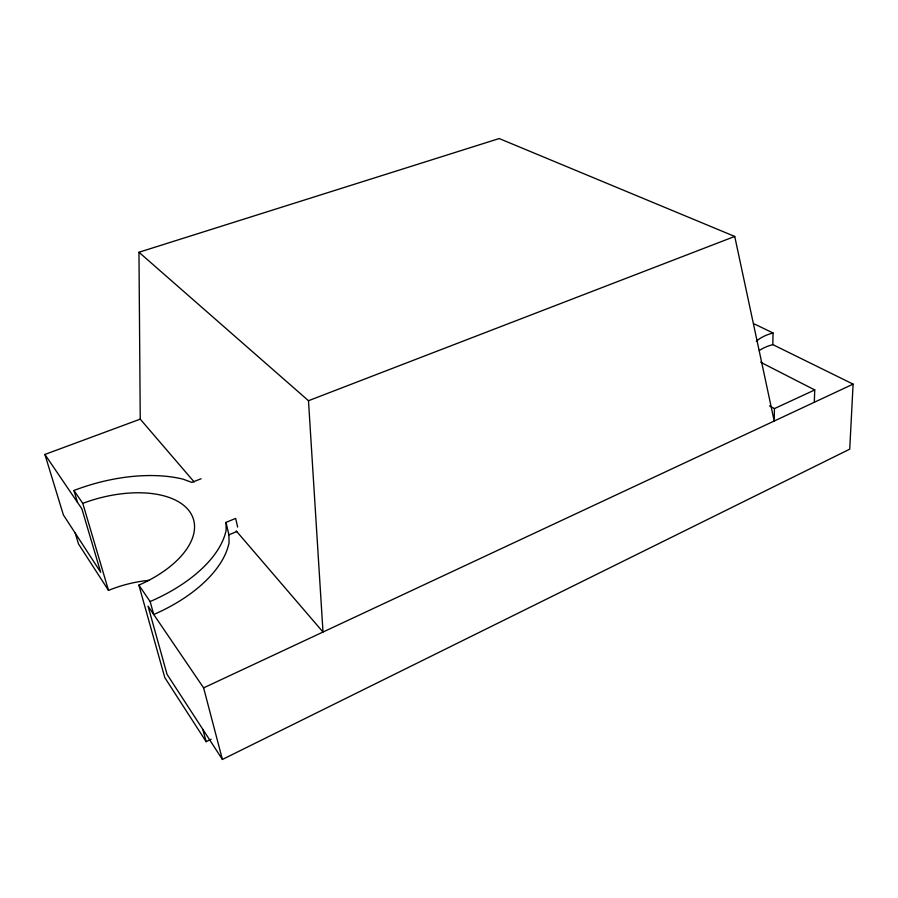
<?xml version="1.0" encoding="UTF-8"?>
<svg xmlns="http://www.w3.org/2000/svg" width="898" height="898" viewBox="0 0 898 898"><rect width="100%" height="100%" fill="white"/><g stroke="black" fill="none" stroke-linecap="round" stroke-linejoin="round"><path stroke-width="1.35" d="M222.401 759.45L203.61 687.868L148.047 606.15L167.05 674.342L222.401 759.45L849.733 449.157L853.1 384.131L772.83 344.619L773.021 332.967L754.399 323.987M769.519 405.907L774.435 408.59L774.211 421.027L734.732 236.443L499.198 138.55L138.965 252.248L140.245 419.142L194.159 481.945M814.306 402.27L814.744 389.945L763.85 363.892A43.474 20.205 1 0 1 760.696 362.085M201.096 478.746L191.846 482.417L182.956 479.117A123.004 65.217 -17.2 0 0 73.95 490.488L82.784 503.374A90.72 48.032 -17.2 0 1 189.927 511.983A90.72 48.032 -17.2 0 1 138.864 585.126L164.805 677.631L206.147 741.681L211.153 739.245M203.61 687.868L853.1 384.131M774.435 408.59L814.744 389.945M138.864 585.126L150.134 601.548L153.738 614.524A122.308 65.812 -17.4 0 0 229.069 542.673L228.911 534.849L236.746 531.56M150.134 601.548A123.004 65.217 -17.2 0 0 226.15 530.146L226.027 522.4L235.658 518.393L237.644 527.092M138.965 252.248L308.485 400.721L734.732 236.443M44.9 454.444L81.875 508.829L100.699 572.295L63.399 514.947L44.9 454.444L140.245 419.142M236.196 530.909L322.999 632.035L308.485 400.721M149.079 580.355A86.994 50.973 -18.9 0 0 108.501 590.401L78.519 543.964L75.241 533.154M73.95 490.488L77.486 502.375M82.784 503.374L108.501 590.401M202.847 729.389L206.147 741.681M226.027 522.4L228.911 534.849M756.307 341.397A43.474 20.205 1 0 1 773.021 332.967M759.304 350.546A43.25 20.418 1.1 0 1 772.83 344.619"/></g></svg>
